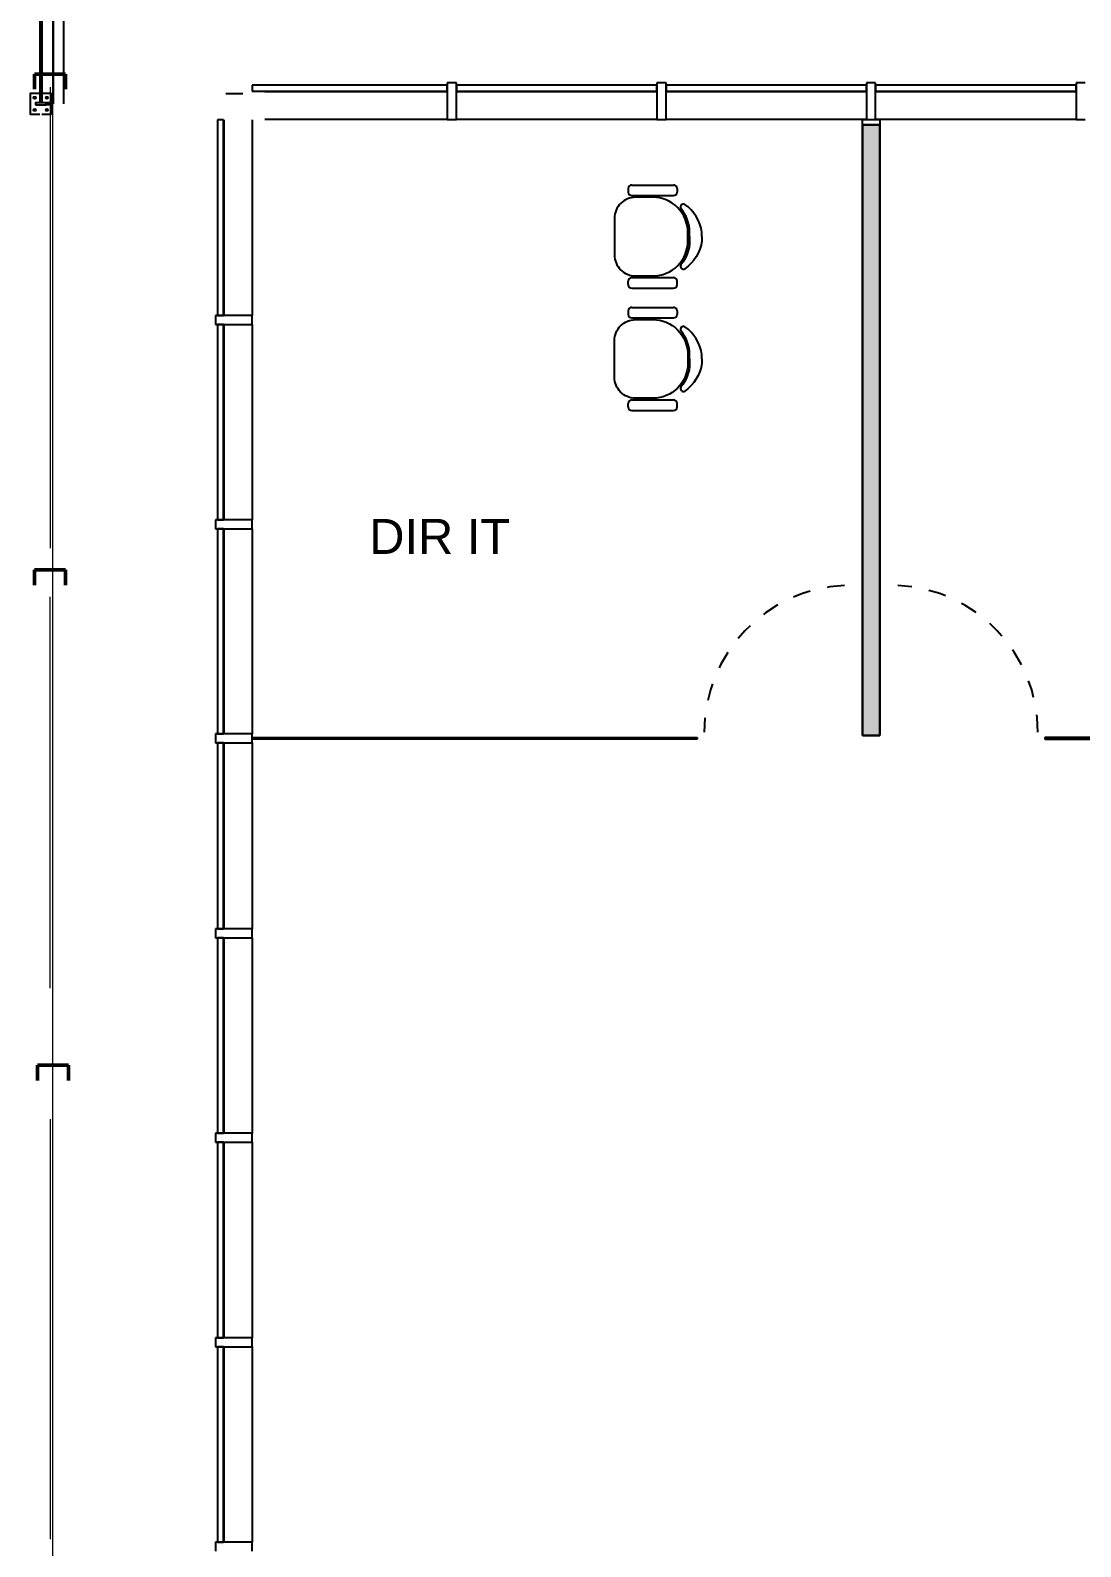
# Model space of a CAD drawing. Header units: millimetres. Extents: x 32.4 to 129.7, y 76.1 to 139.3.
# Drawn here: x 32.4 to 38.41, y 114.99 to 123.67 of the extents above; entities that cross this region are included whole.
import ezdxf

# ---------------------------------------------------------------- set-up
doc = ezdxf.new("R2010")
doc.units = ezdxf.units.MM
doc.linetypes.add('Hidden', pattern=[7.14375, 4.7625, -2.38125])
doc.linetypes.add('Hidden_2_', pattern=[0.007144, 0.004763, -0.002381])
for name, color, linetype in [('HATCH LADRILLO COMUN', 7, 'Continuous'), ('Lineas Carpintería', 7, 'Continuous'), ('n carpinteria proyeccion', 7, 'Hidden'), ('n carpinteria vidrio', 7, 'Continuous'), ('n tabique', 7, 'Continuous'), ('Sectores', 3, 'Continuous')]:
    doc.layers.add(name, color=color, linetype=linetype)
doc.layers.add('S-----TEP', color=7, linetype='Continuous', lineweight=9)
doc.styles.add('MtXpl_Arial_Unicode_', font='ARIALUNI.ttf')

# ---------------------------------------------------------------- blocks, each defined once
blk = doc.blocks.new('Modulo Baranda 1380mm')
for p, q in [((-72892.452384, 213337.794696), (-72893.832384, 213337.794696)), ((-72892.452384, 213337.784696), (-72893.832384, 213337.784696))]:
    blk.add_line(p, q)
for points in [[(-72893.777384, 213337.794696), (-72893.777384, 213337.849696), (-72893.897384, 213337.849696), (-72893.897384, 213337.794696)], [(-72892.507384, 213337.794696), (-72892.507384, 213337.849696), (-72892.387384, 213337.849696), (-72892.387384, 213337.794696)], [(-72893.897384, 213337.784696), (-72893.897384, 213337.729696), (-72893.842384, 213337.729696)], [(-72893.842384, 213337.719696), (-72893.842384, 213337.759696)], [(-72892.447384, 213337.719696), (-72893.837384, 213337.719696)], [(-72893.832384, 213337.729696), (-72893.777384, 213337.729696), (-72893.777384, 213337.784696)], [(-72893.832384, 213337.719696), (-72893.832384, 213337.759696)], [(-72892.452384, 213337.729696), (-72892.507384, 213337.729696), (-72892.507384, 213337.784696)], [(-72892.452384, 213337.719696), (-72892.452384, 213337.759696)], [(-72892.387384, 213337.784696), (-72892.387384, 213337.729696), (-72892.442384, 213337.729696)], [(-72892.442384, 213337.719696), (-72892.442384, 213337.759696)], [(-72892.447384, 213337.659696), (-72893.837384, 213337.659696)]]:
    blk.add_lwpolyline(points)
for points in [[(-72893.872026, 213337.829337), (-72893.867695, 213337.826837), (-72893.867695, 213337.821837), (-72893.872026, 213337.819337), (-72893.876356, 213337.821837), (-72893.876356, 213337.826837)], [(-72893.842384, 213337.819696), (-72893.842384, 213337.759696), (-72893.832384, 213337.759696), (-72893.832384, 213337.819696)], [(-72893.802743, 213337.829337), (-72893.807074, 213337.826837), (-72893.807074, 213337.821837), (-72893.802743, 213337.819337), (-72893.798413, 213337.821837), (-72893.798413, 213337.826837)], [(-72892.482026, 213337.829337), (-72892.477695, 213337.826837), (-72892.477695, 213337.821837), (-72892.482026, 213337.819337), (-72892.486356, 213337.821837), (-72892.486356, 213337.826837)], [(-72892.442384, 213337.819696), (-72892.442384, 213337.759696), (-72892.452384, 213337.759696), (-72892.452384, 213337.819696)], [(-72892.412743, 213337.829337), (-72892.417074, 213337.826837), (-72892.417074, 213337.821837), (-72892.412743, 213337.819337), (-72892.408413, 213337.821837), (-72892.408413, 213337.826837)], [(-72893.872026, 213337.750055), (-72893.867695, 213337.752555), (-72893.867695, 213337.757555), (-72893.872026, 213337.760055), (-72893.876356, 213337.757555), (-72893.876356, 213337.752555)], [(-72893.802743, 213337.750055), (-72893.807074, 213337.752555), (-72893.807074, 213337.757555), (-72893.802743, 213337.760055), (-72893.798413, 213337.757555), (-72893.798413, 213337.752555)], [(-72892.482026, 213337.750055), (-72892.477695, 213337.752555), (-72892.477695, 213337.757555), (-72892.482026, 213337.760055), (-72892.486356, 213337.757555), (-72892.486356, 213337.752555)], [(-72892.412743, 213337.750055), (-72892.417074, 213337.752555), (-72892.417074, 213337.757555), (-72892.412743, 213337.760055), (-72892.408413, 213337.757555), (-72892.408413, 213337.752555)]]:
    blk.add_lwpolyline(points, close=True)
for centre, radius in [((-72893.872026, 213337.824337), 0.00634), ((-72893.872026, 213337.824337), 0.00433), ((-72893.872026, 213337.824337), 0.002732), ((-72893.872026, 213337.824337), 0.002203), ((-72893.802743, 213337.824337), 0.00634), ((-72893.802743, 213337.824337), 0.00433), ((-72893.802743, 213337.824337), 0.002732), ((-72893.802743, 213337.824337), 0.002203), ((-72892.482026, 213337.824337), 0.00634), ((-72892.482026, 213337.824337), 0.00433), ((-72892.482026, 213337.824337), 0.002732), ((-72892.482026, 213337.824337), 0.002203), ((-72892.412743, 213337.824337), 0.00634), ((-72892.412743, 213337.824337), 0.00433), ((-72892.412743, 213337.824337), 0.002732), ((-72892.412743, 213337.824337), 0.002203), ((-72893.872026, 213337.755055), 0.00634), ((-72893.872026, 213337.755055), 0.00433), ((-72893.872026, 213337.755055), 0.002732), ((-72893.872026, 213337.755055), 0.002203), ((-72893.802743, 213337.755055), 0.00634), ((-72893.802743, 213337.755055), 0.00433), ((-72893.802743, 213337.755055), 0.002732), ((-72893.802743, 213337.755055), 0.002203), ((-72892.482026, 213337.755055), 0.00634), ((-72892.482026, 213337.755055), 0.00433), ((-72892.482026, 213337.755055), 0.002732), ((-72892.482026, 213337.755055), 0.002203), ((-72892.412743, 213337.755055), 0.00634), ((-72892.412743, 213337.755055), 0.00433), ((-72892.412743, 213337.755055), 0.002732), ((-72892.412743, 213337.755055), 0.002203)]:
    blk.add_circle(centre, radius)

msp = doc.modelspace()

# ---------------------------------------------------------------- hatches: boundary and pattern name
at = {"layer": 'HATCH LADRILLO COMUN'}
msp.add_hatch(color=256, dxfattribs=at).paths.add_polyline_path([(37.163691, 123.130874), (37.163701, 119.635374), (37.263701, 119.635374), (37.263691, 123.130874)])

# ---------------------------------------------------------------- linework, layer by layer
for p, q in [((35.84329, 122.786134), (36.08329, 122.786134)), ((35.82329, 122.766134), (35.82329, 122.746134)), ((35.84329, 122.726134), (36.08329, 122.726134)), ((36.10329, 122.766134), (36.10329, 122.746134)), ((35.82329, 122.216134), (35.82329, 122.236134)), ((35.84329, 122.256134), (36.08329, 122.256134)), ((35.84329, 122.196134), (36.08329, 122.196134)), ((36.10329, 122.216134), (36.10329, 122.236134)), ((35.84329, 122.086134), (36.08329, 122.086134)), ((35.82329, 122.066134), (35.82329, 122.046134)), ((35.84329, 122.026134), (36.08329, 122.026134)), ((36.10329, 122.066134), (36.10329, 122.046134)), ((35.82329, 121.516134), (35.82329, 121.536134)), ((35.84329, 121.556134), (36.08329, 121.556134)), ((35.84329, 121.496134), (36.08329, 121.496134)), ((36.10329, 121.516134), (36.10329, 121.536134))]:
    msp.add_line(p, q)
for points in [[(35.964691, 122.716134), (35.864691, 122.716134, 0.414214), (35.744691, 122.596134), (35.744691, 122.386134, 0.414214), (35.864691, 122.266134), (35.964691, 122.266134, 0.414214), (36.164691, 122.466134), (36.164691, 122.516134, 0.414214)], [(35.964691, 121.566134), (35.864691, 121.566134, -0.414214), (35.744691, 121.686134), (35.744691, 121.896134, -0.414214), (35.864691, 122.016134), (35.964691, 122.016134, -0.414214), (36.164691, 121.816134), (36.164691, 121.766134, -0.414214)]]:
    msp.add_lwpolyline(points, format="xyb", close=True)
for points in [[(36.174691, 122.491134), (36.174691, 122.516134, 0.178789), (36.124265, 122.652649)], [(36.244691, 122.491134), (36.244691, 122.516134, 0.207449), (36.146836, 122.675559)], [(36.174691, 122.491134), (36.174691, 122.466134, -0.178789), (36.124265, 122.32962)], [(36.244691, 122.491134), (36.244691, 122.466134, -0.207449), (36.146836, 122.30671)], [(36.174691, 121.791134), (36.174691, 121.816134, 0.178789), (36.124265, 121.952649)], [(36.244691, 121.791134), (36.244691, 121.816134, 0.207449), (36.146836, 121.975559)], [(36.174691, 121.791134), (36.174691, 121.766134, -0.178789), (36.124265, 121.62962)], [(36.244691, 121.791134), (36.244691, 121.766134, -0.207449), (36.146836, 121.60671)]]:
    msp.add_lwpolyline(points, format="xyb")
for centre, radius, start, end in [((35.84329, 122.766134), 0.02, 90, 180), ((36.08329, 122.766134), 0.02, 0, 90), ((35.84329, 122.746134), 0.02, 180, 270), ((36.08329, 122.746134), 0.02, 270, 0), ((36.139174, 122.660534), 0.016866, 62.979511, 207.872446), ((36.139174, 122.321735), 0.016866, 152.127554, 297.020489), ((35.84329, 122.236134), 0.02, 90, 180), ((35.84329, 122.216134), 0.02, 180, 270), ((36.08329, 122.236134), 0.02, 0, 90), ((36.08329, 122.216134), 0.02, 270, 0), ((35.84329, 122.066134), 0.02, 90, 180), ((36.08329, 122.066134), 0.02, 0, 90), ((35.84329, 122.046134), 0.02, 180, 270), ((36.08329, 122.046134), 0.02, 270, 0), ((36.139174, 121.960534), 0.016866, 62.979511, 207.872446), ((36.139174, 121.621735), 0.016866, 152.127554, 297.020489), ((35.84329, 121.536134), 0.02, 90, 180), ((35.84329, 121.516134), 0.02, 180, 270), ((36.08329, 121.536134), 0.02, 0, 90), ((36.08329, 121.516134), 0.02, 270, 0)]:
    msp.add_arc(centre, radius, start, end)
at = {"layer": 'Lineas Carpintería'}
for p, q in [((33.519691, 123.310875), (33.617691, 123.310875)), ((34.787691, 123.358375), (33.669691, 123.358375)), ((33.669691, 123.358375), (33.669691, 123.323375)), ((33.669691, 123.323375), (34.787691, 123.323375)), ((33.743691, 123.320875), (34.787691, 123.320875)), ((34.787691, 123.323375), (34.787691, 123.358375)), ((35.987691, 123.358375), (34.839691, 123.358375)), ((34.839691, 123.358375), (34.839691, 123.323375)), ((34.839691, 123.323375), (35.987691, 123.323375)), ((34.839691, 123.320875), (35.987691, 123.320875)), ((35.987691, 123.323375), (35.987691, 123.358375)), ((37.187691, 123.358375), (36.039691, 123.358375)), ((36.039691, 123.358375), (36.039691, 123.323375)), ((36.039691, 123.323375), (37.187691, 123.323375)), ((36.039691, 123.320875), (37.187691, 123.320875)), ((37.187691, 123.323375), (37.187691, 123.358375)), ((38.387691, 123.358375), (37.239691, 123.358375)), ((37.239691, 123.358375), (37.239691, 123.323375)), ((37.239691, 123.323375), (38.387691, 123.323375)), ((37.239691, 123.320875), (38.387691, 123.320875)), ((38.387691, 123.323375), (38.387691, 123.358375)), ((33.507191, 123.158442), (33.472191, 123.158442)), ((33.472191, 123.158442), (33.472191, 122.040442)), ((33.507191, 122.040442), (33.507191, 123.158442)), ((33.509691, 122.040442), (33.509691, 123.158442)), ((33.669691, 123.158442), (33.669691, 122.040442)), ((34.787691, 123.160875), (33.743691, 123.160875)), ((35.987691, 123.160875), (34.839691, 123.160875)), ((37.187691, 123.160875), (36.039691, 123.160875)), ((38.387691, 123.160875), (37.239691, 123.160875)), ((33.472191, 122.040442), (33.507191, 122.040442)), ((33.507191, 121.988442), (33.472191, 121.988442)), ((33.472191, 121.988442), (33.472191, 120.870442)), ((33.507191, 120.870442), (33.507191, 121.988442)), ((33.509691, 120.870442), (33.509691, 121.988442)), ((33.669691, 121.988442), (33.669691, 120.870442)), ((33.472191, 120.870442), (33.507191, 120.870442)), ((33.507191, 120.818442), (33.472191, 120.818442)), ((33.472191, 120.818442), (33.472191, 119.646375)), ((33.507191, 119.646375), (33.507191, 120.818442)), ((33.509691, 119.646375), (33.509691, 120.818442)), ((33.669691, 120.818442), (33.669691, 119.646375)), ((33.472191, 119.646375), (33.507191, 119.646375)), ((33.507191, 119.594375), (33.472191, 119.594375)), ((33.472191, 119.594375), (33.472191, 118.530442)), ((33.507191, 118.530442), (33.507191, 119.594375)), ((33.509691, 118.530442), (33.509691, 119.594375)), ((33.669691, 119.594375), (33.669691, 118.530442)), ((33.472191, 118.530442), (33.507191, 118.530442)), ((33.507191, 118.478442), (33.472191, 118.478442)), ((33.472191, 118.478442), (33.472191, 117.360442)), ((33.507191, 117.360442), (33.507191, 118.478442)), ((33.509691, 117.360442), (33.509691, 118.478442)), ((33.669691, 118.478442), (33.669691, 117.360442)), ((33.472191, 117.360442), (33.507191, 117.360442)), ((33.507191, 117.308442), (33.472191, 117.308442)), ((33.472191, 117.308442), (33.472191, 116.190442)), ((33.507191, 116.190442), (33.507191, 117.308442)), ((33.509691, 116.190442), (33.509691, 117.308442)), ((33.669691, 117.308442), (33.669691, 116.190442)), ((33.472191, 116.190442), (33.507191, 116.190442)), ((33.507191, 116.138442), (33.472191, 116.138442)), ((33.472191, 116.138442), (33.472191, 115.020442)), ((33.507191, 115.020442), (33.507191, 116.138442)), ((33.509691, 115.020442), (33.509691, 116.138442)), ((33.669691, 116.138442), (33.669691, 115.020442)), ((33.472191, 115.020442), (33.507191, 115.020442))]:
    msp.add_line(p, q, dxfattribs=at)
at = {"layer": 'Lineas Carpintería', "extrusion": (0, 0, -1)}
for p, q in [((34.839691, 123.370875), (34.787691, 123.370875)), ((34.787691, 123.370875), (34.787691, 123.160875)), ((34.839691, 123.160875), (34.839691, 123.370875)), ((36.039691, 123.370875), (35.987691, 123.370875)), ((35.987691, 123.370875), (35.987691, 123.160875)), ((36.039691, 123.160875), (36.039691, 123.370875)), ((37.239691, 123.370875), (37.187691, 123.370875)), ((37.187691, 123.370875), (37.187691, 123.160875)), ((37.239691, 123.160875), (37.239691, 123.370875)), ((38.439691, 123.370875), (38.387691, 123.370875)), ((38.387691, 123.370875), (38.387691, 123.160875)), ((34.787691, 123.160875), (34.839691, 123.160875)), ((35.987691, 123.160875), (36.039691, 123.160875)), ((37.187691, 123.160875), (37.239691, 123.160875)), ((38.387691, 123.160875), (38.439691, 123.160875)), ((33.669691, 122.040442), (33.459691, 122.040442)), ((33.459691, 122.040442), (33.459691, 121.988442)), ((33.669691, 121.988442), (33.669691, 122.040442)), ((33.459691, 121.988442), (33.669691, 121.988442)), ((33.669691, 120.870442), (33.459691, 120.870442)), ((33.459691, 120.870442), (33.459691, 120.818442)), ((33.459691, 120.818442), (33.669691, 120.818442)), ((33.669691, 120.818442), (33.669691, 120.870442)), ((33.669691, 119.646375), (33.459691, 119.646375)), ((33.459691, 119.646375), (33.459691, 119.594375)), ((33.459691, 119.594375), (33.669691, 119.594375)), ((33.669691, 119.594375), (33.669691, 119.646375)), ((33.669691, 118.530442), (33.459691, 118.530442)), ((33.459691, 118.530442), (33.459691, 118.478442)), ((33.669691, 118.478442), (33.669691, 118.530442)), ((33.459691, 118.478442), (33.669691, 118.478442)), ((33.669691, 117.360442), (33.459691, 117.360442)), ((33.459691, 117.360442), (33.459691, 117.308442)), ((33.669691, 117.308442), (33.669691, 117.360442)), ((33.459691, 117.308442), (33.669691, 117.308442)), ((33.669691, 116.190442), (33.459691, 116.190442)), ((33.459691, 116.190442), (33.459691, 116.138442)), ((33.669691, 116.138442), (33.669691, 116.190442)), ((33.459691, 116.138442), (33.669691, 116.138442)), ((33.669691, 115.020442), (33.459691, 115.020442)), ((33.459691, 115.020442), (33.459691, 114.968442)), ((33.669691, 114.968442), (33.669691, 115.020442))]:
    msp.add_line(p, q, dxfattribs=at)
at = {"layer": 'n carpinteria proyeccion', "linetype": 'Hidden_2_'}
for centre, start, end in [((37.0987, 119.655375), 92.547318, 180), ((37.328701, 119.655375), 0, 87.452682)]:
    msp.add_arc(centre, 0.84, start, end, dxfattribs=at)
at = {"layer": 'n carpinteria vidrio'}
for p, q in [((37.163691, 123.160875), (37.263691, 123.160875)), ((37.163691, 123.130875), (37.163691, 123.160875)), ((37.263691, 123.130875), (37.163691, 123.130875)), ((37.263691, 123.160875), (37.263691, 123.130875)), ((33.669691, 119.615375), (33.669691, 119.625375)), ((33.669691, 119.625375), (36.2187, 119.625375)), ((36.2187, 119.615375), (33.669691, 119.615375)), ((36.2187, 119.625375), (36.2187, 119.615375)), ((41.938701, 119.625375), (38.208701, 119.625375)), ((38.208701, 119.625375), (38.208701, 119.615375)), ((38.208701, 119.615375), (41.938701, 119.615375))]:
    msp.add_line(p, q, dxfattribs=at)
at = {"layer": 'n tabique'}
for p, q in [((37.163691, 123.130875), (37.163701, 119.635375)), ((37.263691, 123.130875), (37.163691, 123.130875)), ((37.163701, 119.635375), (37.163691, 123.130875)), ((37.163691, 123.130875), (37.263691, 123.130875)), ((37.263701, 119.635375), (37.263691, 123.130875)), ((37.263691, 123.130875), (37.263701, 119.635375)), ((37.163701, 119.635375), (37.263701, 119.635375)), ((37.263701, 119.635375), (37.163701, 119.635375))]:
    msp.add_line(p, q, dxfattribs=at)
at = {"layer": 'S-----TEP'}
for p, q in [((32.5297, 100.711375), (32.5297, 126.466892)), ((32.513317, 123.345701), (32.513317, 120.708695)), ((32.513317, 118.191048), (32.513317, 120.429734)), ((32.513317, 117.439857), (32.513317, 115.036575))]:
    msp.add_line(p, q, dxfattribs=at)
at = {"layer": 'S-----TEP', "lineweight": 50}
for p, q in [((32.424417, 123.333856), (32.424417, 123.421486)), ((32.424417, 123.421486), (32.602217, 123.421486)), ((32.602217, 123.421486), (32.602217, 123.333856)), ((32.424417, 120.584486), (32.602217, 120.584486)), ((32.424417, 120.496856), (32.424417, 120.584486)), ((32.602217, 120.584486), (32.602217, 120.496856)), ((32.4408, 117.661736), (32.4408, 117.749366)), ((32.4408, 117.749366), (32.6186, 117.749366)), ((32.6186, 117.749366), (32.6186, 117.661736))]:
    msp.add_line(p, q, dxfattribs=at)

# ---------------------------------------------------------------- block references
at = {"rotation": 90}
msp.add_blockref('Modulo Baranda 1380mm', (213370.250096, 73017.088259), dxfattribs=at)

# ---------------------------------------------------------------- texts
at = {"layer": 'Sectores', "style": 'MtXpl_Arial_Unicode_'}
msp.add_text('DIR IT', height=0.2, dxfattribs=at).set_placement((34.340766, 120.675301))

doc.saveas('drawing.dxf')
